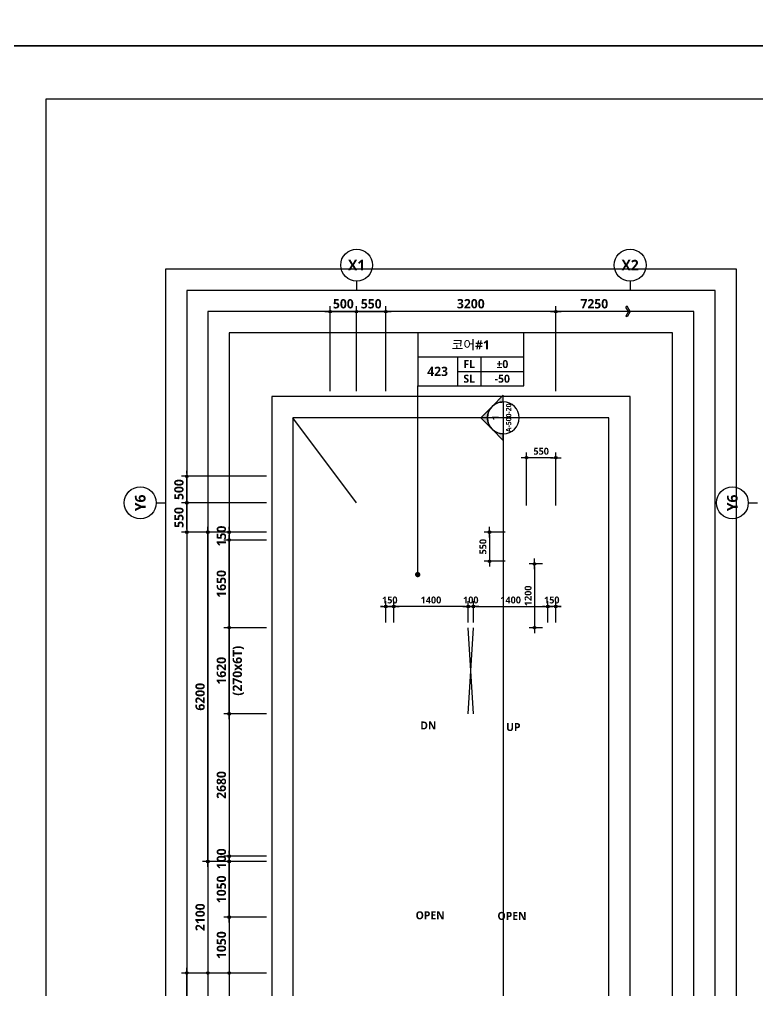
# Model space of a CAD drawing. Header units: millimetres. Extents: x -12482 to 126000, y 0 to 220200.
# Drawn here: x 84500 to 98400, y 11920 to 30200 of the extents above; entities that cross this region are included whole.
import ezdxf
from ezdxf.enums import TextEntityAlignment as Align

# ---------------------------------------------------------------- set-up
doc = ezdxf.new("R2010")
doc.units = ezdxf.units.MM
doc.header["$LTSCALE"] = 60
doc.linetypes.add('CEN', pattern=[62, 60, -1, 0, -1])
doc.layers.get('Defpoints').update_dxf_attribs({"color": 153})
for name, color, linetype in [('A-ANNO-DIM', 4, 'Continuous'), ('A-ANNO-GRA1', 7, 'Continuous'), ('A-ANNO-TEXT1', 7, 'Continuous'), ('A-ANNO-TEXT2', 3, 'Continuous'), ('A-FLOR-OPEN-BELO', 6, 'CEN'), ('A-ST-AXIS-BUB', 7, 'Continuous'), ('A-ST-AXIS-DIM', 7, 'Continuous'), ('AA-MKXS', 3, 'Continuous'), ('AA-MKXX', 3, 'Continuous')]:
    doc.layers.add(name, color=color, linetype=linetype)
for name, color, linetype, plot in [('Defpoint', 161, 'Continuous', False), ('G(그리드1)', 185, 'Continuous', False), ('G(그리드2)', 235, 'Continuous', False)]:
    doc.layers.add(name, color=color, linetype=linetype, plot=plot)
doc.styles.add('2020음성 1차', font='NanumGothicBold.ttf')
doc.styles.add('SAMOO', font='romans.shx', dxfattribs={"bigfont": 'whgtxt.shx'})
doc.styles.add('SH_나눔', font='')
doc.styles.add('SH_진천_나눔', font='')
doc.styles.get('SH_나눔').set_extended_font_data('NanumGothic', bold=True)
doc.styles.get('SH_진천_나눔').set_extended_font_data('NanumGothic', bold=True)
doc.dimstyles.new('SHP 50', dxfattribs={"dimscale": 50, "dimtxt": 3.5, "dimasz": 1, "dimexe": 2, "dimexo": 2, "dimgap": 1, "dimtad": 1, "dimdec": 0, "dimzin": 0, "dimdsep": 46, "dimtxsty": 'SH_진천_나눔', "dimblk": 'DIMDOT', "dimcen": 0.09, "dimclrd": 256, "dimclre": 256, "dimclrt": 3, "dimadec": 0, "dimazin": 1, "dimtfac": 1, "dimtdec": 0, "dimtix": 1, "dimtmove": 2, "dimatfit": 0, "dimldrblk": 'DIMDOT', "dimfxl": 1, "dimtolj": 1, "dimtzin": 0, "dimlwd": -1, "dimlwe": -1, "dimarcsym": 0})
doc.dimstyles.new('SHP 50내부', dxfattribs={"dimscale": 50, "dimtxt": 2.6, "dimasz": 1, "dimexe": 2, "dimexo": 2, "dimgap": 1, "dimtad": 1, "dimdec": 0, "dimzin": 0, "dimdsep": 46, "dimtxsty": '2020음성 1차', "dimblk": 'DIMDOT', "dimcen": 0.09, "dimclrd": 256, "dimclre": 256, "dimclrt": 3, "dimadec": 0, "dimazin": 1, "dimtfac": 1, "dimtdec": 0, "dimtix": 1, "dimtmove": 2, "dimatfit": 0, "dimldrblk": 'DIMDOT', "dimfxl": 1, "dimtolj": 1, "dimtzin": 0, "dimlwd": -1, "dimlwe": -1, "dimarcsym": 0})

# ---------------------------------------------------------------- blocks, each defined once
blk = doc.blocks.new('A-ST-AXIS-BUB-1')
at = {"layer": 'A-ST-AXIS-BUB'}
blk.add_line((0, 350), (0, 0), dxfattribs=at)
blk.add_circle((0, 950), 600, dxfattribs=at)
blk = doc.blocks.new('DIMDOT')
at = {"color": 0}
blk.add_line((-2, 0), (2, 0), dxfattribs=at)
for radius in [0.5, 0.25]:
    blk.add_circle((0, 0), radius, dxfattribs=at)
blk = doc.blocks.new('*D17164')
at = {"layer": 'A-ST-AXIS-DIM'}
for p, q in [((89150, 21100), (87550, 21100)), ((87650, 20600), (87650, 21050)), ((89150, 20550), (87550, 20550))]:
    blk.add_line(p, q, dxfattribs=at)
at = {"layer": 'Defpoints', "color": 0}
for p in [(87650, 21100), (89250, 21100), (89250, 20550)]:
    blk.add_point(p, dxfattribs=at)
at = {"layer": 'A-ST-AXIS-DIM', "linetype": 'ByBlock', "xscale": 50, "yscale": 50, "zscale": 50}
for p, rotation in [((87650, 21100), 90), ((87650, 20550), 270)]:
    blk.add_blockref('DIMDOT', p, dxfattribs=dict(at, rotation=rotation))
at = {"layer": 'A-ST-AXIS-DIM', "color": 3, "insert": (87504, 20825), "char_height": 175, "attachment_point": 5, "rotation": 90, "style": 'SH_진천_나눔'}
blk.add_mtext('\\A1;550', dxfattribs=at)
blk = doc.blocks.new('*D17165')
at = {"layer": 'A-ST-AXIS-DIM'}
for p, q in [((89150, 12250), (87550, 12250)), ((87650, 9150), (87650, 12200)), ((89150, 9100), (87550, 9100))]:
    blk.add_line(p, q, dxfattribs=at)
at = {"layer": 'Defpoints', "color": 0}
for p in [(87650, 12250), (89250, 12250), (89250, 9100)]:
    blk.add_point(p, dxfattribs=at)
at = {"layer": 'A-ST-AXIS-DIM', "linetype": 'ByBlock', "xscale": 50, "yscale": 50, "zscale": 50}
for p, rotation in [((87650, 12250), 90), ((87650, 9100), 270)]:
    blk.add_blockref('DIMDOT', p, dxfattribs=dict(at, rotation=rotation))
at = {"layer": 'A-ST-AXIS-DIM', "color": 3, "insert": (87503, 10675), "char_height": 175, "attachment_point": 5, "rotation": 90, "style": 'SH_진천_나눔'}
blk.add_mtext('\\A1;3150', dxfattribs=at)
blk = doc.blocks.new('*D17167')
at = {"layer": 'A-ST-AXIS-DIM'}
for p, q in [((89150, 14350), (87950, 14350)), ((88050, 14300), (88050, 12300)), ((89150, 12250), (87950, 12250))]:
    blk.add_line(p, q, dxfattribs=at)
at = {"layer": 'Defpoints', "color": 0}
for p in [(89250, 14350), (88050, 12250), (89250, 12250)]:
    blk.add_point(p, dxfattribs=at)
at = {"layer": 'A-ST-AXIS-DIM', "linetype": 'ByBlock', "xscale": 50, "yscale": 50, "zscale": 50}
for p, rotation in [((88050, 14350), 90), ((88050, 12250), 270)]:
    blk.add_blockref('DIMDOT', p, dxfattribs=dict(at, rotation=rotation))
at = {"layer": 'A-ST-AXIS-DIM', "color": 3, "insert": (87904, 13300), "char_height": 175, "attachment_point": 5, "rotation": 90, "style": 'SH_진천_나눔'}
blk.add_mtext('\\A1;2100', dxfattribs=at)
blk = doc.blocks.new('*D17168')
at = {"layer": 'A-ST-AXIS-DIM'}
for p, q in [((89150, 20550), (87950, 20550)), ((88050, 14400), (88050, 20500)), ((89150, 14350), (87950, 14350))]:
    blk.add_line(p, q, dxfattribs=at)
at = {"layer": 'Defpoints', "color": 0}
for p in [(88050, 20550), (89250, 20550), (89250, 14350)]:
    blk.add_point(p, dxfattribs=at)
at = {"layer": 'A-ST-AXIS-DIM', "linetype": 'ByBlock', "xscale": 50, "yscale": 50, "zscale": 50}
for p, rotation in [((88050, 20550), 90), ((88050, 14350), 270)]:
    blk.add_blockref('DIMDOT', p, dxfattribs=dict(at, rotation=rotation))
at = {"layer": 'A-ST-AXIS-DIM', "color": 3, "insert": (87903, 17450), "char_height": 175, "attachment_point": 5, "rotation": 90, "style": 'SH_진천_나눔'}
blk.add_mtext('\\A1;6200', dxfattribs=at)
blk = doc.blocks.new('*D17169')
at = {"layer": 'A-ST-AXIS-DIM'}
for p, q in [((90850, 23200), (90850, 24800)), ((90900, 24700), (91350, 24700)), ((91400, 23200), (91400, 24800))]:
    blk.add_line(p, q, dxfattribs=at)
at = {"layer": 'Defpoints', "color": 0}
for p in [(91400, 24700), (90850, 23100), (91400, 23100)]:
    blk.add_point(p, dxfattribs=at)
at = {"layer": 'A-ST-AXIS-DIM', "linetype": 'ByBlock', "xscale": 50, "yscale": 50, "zscale": 50, "rotation": 180}
blk.add_blockref('DIMDOT', (90850, 24700), dxfattribs=at)
at = {"layer": 'A-ST-AXIS-DIM', "linetype": 'ByBlock', "xscale": 50, "yscale": 50, "zscale": 50}
blk.add_blockref('DIMDOT', (91400, 24700), dxfattribs=at)
at = {"layer": 'A-ST-AXIS-DIM', "color": 3, "insert": (91125, 24846), "char_height": 175, "attachment_point": 5, "style": 'SH_진천_나눔'}
blk.add_mtext('\\A1;550', dxfattribs=at)
blk = doc.blocks.new('arrow1')
at = {"color": 0}
for p, q in [((0, 0), (0.286, 0.501)), ((0, 0), (0.286, -0.501)), ((0.165, 0), (0.41, 0.429)), ((0.165, 0), (0.41, -0.429)), ((0.286, 0.501), (0.41, 0.43)), ((0.286, -0.501), (0.41, -0.43))]:
    blk.add_line(p, q, dxfattribs=at)
blk = doc.blocks.new('*D17170')
at = {"layer": 'A-ST-AXIS-DIM'}
for p, q in [((91400, 23200), (91400, 24800)), ((94550, 24700), (91450, 24700)), ((94600, 23200), (94600, 24800))]:
    blk.add_line(p, q, dxfattribs=at)
at = {"layer": 'Defpoints', "color": 0}
for p in [(91400, 24700), (91400, 23100), (94600, 23100)]:
    blk.add_point(p, dxfattribs=at)
at = {"layer": 'A-ST-AXIS-DIM', "linetype": 'ByBlock', "xscale": 50, "yscale": 50, "zscale": 50, "rotation": 180}
blk.add_blockref('DIMDOT', (91400, 24700), dxfattribs=at)
at = {"layer": 'A-ST-AXIS-DIM', "linetype": 'ByBlock', "xscale": 50, "yscale": 50, "zscale": 50}
blk.add_blockref('DIMDOT', (94600, 24700), dxfattribs=at)
at = {"layer": 'A-ST-AXIS-DIM', "color": 3, "insert": (93000, 24847), "char_height": 175, "attachment_point": 5, "style": 'SH_진천_나눔'}
blk.add_mtext('\\A1;3200', dxfattribs=at)
blk = doc.blocks.new('*D17456')
at = {"layer": 'A-ANNO-DIM'}
for p, q in [((92950, 18850), (92950, 19250)), ((93050, 18850), (93050, 19250)), ((92900, 19150), (92850, 19150)), ((92950, 19150), (93050, 19150)), ((93100, 19150), (93150, 19150))]:
    blk.add_line(p, q, dxfattribs=at)
at = {"layer": 'Defpoints', "color": 0}
for p in [(93050, 19150), (92950, 18750), (93050, 18750)]:
    blk.add_point(p, dxfattribs=at)
at = {"layer": 'A-ANNO-DIM', "linetype": 'ByBlock', "xscale": 50, "yscale": 50, "zscale": 50}
blk.add_blockref('DIMDOT', (92950, 19150), dxfattribs=at)
at = {"layer": 'A-ANNO-DIM', "linetype": 'ByBlock', "xscale": 50, "yscale": 50, "zscale": 50, "rotation": 180}
blk.add_blockref('DIMDOT', (93050, 19150), dxfattribs=at)
at = {"layer": 'A-ANNO-DIM', "color": 3, "insert": (93000, 19271), "char_height": 130, "attachment_point": 5, "style": '2020음성 1차'}
blk.add_mtext('\\A1;100', dxfattribs=at)
blk = doc.blocks.new('*D17457')
at = {"layer": 'A-ANNO-DIM'}
for p, q in [((91550, 18850), (91550, 19250)), ((92950, 18850), (92950, 19250)), ((92900, 19150), (91600, 19150))]:
    blk.add_line(p, q, dxfattribs=at)
at = {"layer": 'Defpoints', "color": 0}
for p in [(91550, 19150), (91550, 18750), (92950, 18750)]:
    blk.add_point(p, dxfattribs=at)
at = {"layer": 'A-ANNO-DIM', "linetype": 'ByBlock', "xscale": 50, "yscale": 50, "zscale": 50, "rotation": 180}
blk.add_blockref('DIMDOT', (91550, 19150), dxfattribs=at)
at = {"layer": 'A-ANNO-DIM', "linetype": 'ByBlock', "xscale": 50, "yscale": 50, "zscale": 50}
blk.add_blockref('DIMDOT', (92950, 19150), dxfattribs=at)
at = {"layer": 'A-ANNO-DIM', "color": 3, "insert": (92250, 19271), "char_height": 130, "attachment_point": 5, "style": '2020음성 1차'}
blk.add_mtext('\\A1;1400', dxfattribs=at)
blk = doc.blocks.new('*D17458')
at = {"layer": 'A-ANNO-DIM'}
for p, q in [((91400, 18850), (91400, 19250)), ((91550, 18850), (91550, 19250)), ((91350, 19150), (91300, 19150)), ((91400, 19150), (91550, 19150)), ((91600, 19150), (91650, 19150))]:
    blk.add_line(p, q, dxfattribs=at)
at = {"layer": 'Defpoints', "color": 0}
for p in [(91550, 19150), (91400, 18750), (91550, 18750)]:
    blk.add_point(p, dxfattribs=at)
at = {"layer": 'A-ANNO-DIM', "linetype": 'ByBlock', "xscale": 50, "yscale": 50, "zscale": 50}
blk.add_blockref('DIMDOT', (91400, 19150), dxfattribs=at)
at = {"layer": 'A-ANNO-DIM', "linetype": 'ByBlock', "xscale": 50, "yscale": 50, "zscale": 50, "rotation": 180}
blk.add_blockref('DIMDOT', (91550, 19150), dxfattribs=at)
at = {"layer": 'A-ANNO-DIM', "color": 3, "insert": (91475, 19271), "char_height": 130, "attachment_point": 5, "style": '2020음성 1차'}
blk.add_mtext('\\A1;150', dxfattribs=at)
blk = doc.blocks.new('*D17459')
at = {"layer": 'A-ANNO-DIM'}
for p, q in [((93050, 18850), (93050, 19250)), ((94450, 18850), (94450, 19250)), ((93100, 19150), (94400, 19150))]:
    blk.add_line(p, q, dxfattribs=at)
at = {"layer": 'Defpoints', "color": 0}
for p in [(94450, 19150), (93050, 18750), (94450, 18750)]:
    blk.add_point(p, dxfattribs=at)
at = {"layer": 'A-ANNO-DIM', "linetype": 'ByBlock', "xscale": 50, "yscale": 50, "zscale": 50, "rotation": 180}
blk.add_blockref('DIMDOT', (93050, 19150), dxfattribs=at)
at = {"layer": 'A-ANNO-DIM', "linetype": 'ByBlock', "xscale": 50, "yscale": 50, "zscale": 50}
blk.add_blockref('DIMDOT', (94450, 19150), dxfattribs=at)
at = {"layer": 'A-ANNO-DIM', "color": 3, "insert": (93750, 19271), "char_height": 130, "attachment_point": 5, "style": '2020음성 1차'}
blk.add_mtext('\\A1;1400', dxfattribs=at)
blk = doc.blocks.new('*D17460')
at = {"layer": 'A-ANNO-DIM'}
for p, q in [((94450, 18850), (94450, 19250)), ((94600, 18850), (94600, 19250)), ((94400, 19150), (94350, 19150)), ((94600, 19150), (94450, 19150)), ((94650, 19150), (94700, 19150))]:
    blk.add_line(p, q, dxfattribs=at)
at = {"layer": 'Defpoints', "color": 0}
for p in [(94450, 19150), (94450, 18750), (94600, 18750)]:
    blk.add_point(p, dxfattribs=at)
at = {"layer": 'A-ANNO-DIM', "linetype": 'ByBlock', "xscale": 50, "yscale": 50, "zscale": 50}
blk.add_blockref('DIMDOT', (94450, 19150), dxfattribs=at)
at = {"layer": 'A-ANNO-DIM', "linetype": 'ByBlock', "xscale": 50, "yscale": 50, "zscale": 50, "rotation": 180}
blk.add_blockref('DIMDOT', (94600, 19150), dxfattribs=at)
at = {"layer": 'A-ANNO-DIM', "color": 3, "insert": (94525, 19271), "char_height": 130, "attachment_point": 5, "style": '2020음성 1차'}
blk.add_mtext('\\A1;150', dxfattribs=at)
blk = doc.blocks.new('*D17602')
at = {"layer": 'A-ST-AXIS-DIM'}
for p, q in [((89150, 14350), (88350, 14350)), ((88450, 13350), (88450, 14300)), ((89150, 13300), (88350, 13300))]:
    blk.add_line(p, q, dxfattribs=at)
at = {"layer": 'Defpoints', "color": 0}
for p in [(88450, 14350), (89250, 14350), (89250, 13300)]:
    blk.add_point(p, dxfattribs=at)
at = {"layer": 'A-ST-AXIS-DIM', "linetype": 'ByBlock', "xscale": 50, "yscale": 50, "zscale": 50}
for p, rotation in [((88450, 14350), 90), ((88450, 13300), 270)]:
    blk.add_blockref('DIMDOT', p, dxfattribs=dict(at, rotation=rotation))
at = {"layer": 'A-ST-AXIS-DIM', "color": 3, "insert": (88304, 13825), "char_height": 175, "attachment_point": 5, "rotation": 90, "style": 'SH_진천_나눔'}
blk.add_mtext('\\A1;1050', dxfattribs=at)
blk = doc.blocks.new('*D17603')
at = {"layer": 'A-ST-AXIS-DIM'}
for p, q in [((89150, 13300), (88350, 13300)), ((88450, 13250), (88450, 12300)), ((89150, 12250), (88350, 12250))]:
    blk.add_line(p, q, dxfattribs=at)
at = {"layer": 'Defpoints', "color": 0}
for p in [(89250, 13300), (88450, 12250), (89250, 12250)]:
    blk.add_point(p, dxfattribs=at)
at = {"layer": 'A-ST-AXIS-DIM', "linetype": 'ByBlock', "xscale": 50, "yscale": 50, "zscale": 50}
for p, rotation in [((88450, 13300), 90), ((88450, 12250), 270)]:
    blk.add_blockref('DIMDOT', p, dxfattribs=dict(at, rotation=rotation))
at = {"layer": 'A-ST-AXIS-DIM', "color": 3, "insert": (88304, 12775), "char_height": 175, "attachment_point": 5, "rotation": 90, "style": 'SH_진천_나눔'}
blk.add_mtext('\\A1;1050', dxfattribs=at)
blk = doc.blocks.new('*D17604')
at = {"layer": 'A-ST-AXIS-DIM'}
for p, q in [((89150, 18750), (88350, 18750)), ((88450, 17180), (88450, 18700)), ((89150, 17130), (88350, 17130))]:
    blk.add_line(p, q, dxfattribs=at)
at = {"layer": 'Defpoints', "color": 0}
for p in [(88450, 18750), (89250, 18750), (89250, 17130)]:
    blk.add_point(p, dxfattribs=at)
at = {"layer": 'A-ST-AXIS-DIM', "linetype": 'ByBlock', "xscale": 50, "yscale": 50, "zscale": 50}
for p, rotation in [((88450, 18750), 90), ((88450, 17130), 270)]:
    blk.add_blockref('DIMDOT', p, dxfattribs=dict(at, rotation=rotation))
at = {"layer": 'A-ST-AXIS-DIM', "color": 3, "char_height": 175, "attachment_point": 5, "rotation": 90, "style": 'SH_진천_나눔'}
for s, insert in [('\\A1;(270x6T)', (88622, 17940)), ('\\A1;1620', (88303, 17940))]:
    blk.add_mtext(s, dxfattribs=dict(at, insert=insert))
blk = doc.blocks.new('*D17605')
at = {"layer": 'A-ST-AXIS-DIM'}
for p, q in [((89150, 20400), (88350, 20400)), ((88450, 18800), (88450, 20350)), ((89150, 18750), (88350, 18750))]:
    blk.add_line(p, q, dxfattribs=at)
at = {"layer": 'Defpoints', "color": 0}
for p in [(88450, 20400), (89250, 20400), (89250, 18750)]:
    blk.add_point(p, dxfattribs=at)
at = {"layer": 'A-ST-AXIS-DIM', "linetype": 'ByBlock', "xscale": 50, "yscale": 50, "zscale": 50}
for p, rotation in [((88450, 20400), 90), ((88450, 18750), 270)]:
    blk.add_blockref('DIMDOT', p, dxfattribs=dict(at, rotation=rotation))
at = {"layer": 'A-ST-AXIS-DIM', "color": 3, "insert": (88303, 19575), "char_height": 175, "attachment_point": 5, "rotation": 90, "style": 'SH_진천_나눔'}
blk.add_mtext('\\A1;1650', dxfattribs=at)
blk = doc.blocks.new('*D17606')
at = {"layer": 'A-ST-AXIS-DIM'}
for p, q in [((89150, 17130), (88350, 17130)), ((88450, 17080), (88450, 14500)), ((89150, 14450), (88350, 14450))]:
    blk.add_line(p, q, dxfattribs=at)
at = {"layer": 'Defpoints', "color": 0}
for p in [(89250, 17130), (88450, 14450), (89250, 14450)]:
    blk.add_point(p, dxfattribs=at)
at = {"layer": 'A-ST-AXIS-DIM', "linetype": 'ByBlock', "xscale": 50, "yscale": 50, "zscale": 50}
for p, rotation in [((88450, 17130), 90), ((88450, 14450), 270)]:
    blk.add_blockref('DIMDOT', p, dxfattribs=dict(at, rotation=rotation))
at = {"layer": 'A-ST-AXIS-DIM', "color": 3, "insert": (88303, 15790), "char_height": 175, "attachment_point": 5, "rotation": 90, "style": 'SH_진천_나눔'}
blk.add_mtext('\\A1;2680', dxfattribs=at)
blk = doc.blocks.new('*D17607')
at = {"layer": 'A-ST-AXIS-DIM'}
for p, q in [((89150, 14450), (88350, 14450)), ((88450, 14500), (88450, 14550)), ((88450, 14350), (88450, 14450)), ((89150, 14350), (88350, 14350)), ((88450, 14300), (88450, 14250))]:
    blk.add_line(p, q, dxfattribs=at)
at = {"layer": 'Defpoints', "color": 0}
for p in [(88450, 14450), (89250, 14450), (89250, 14350)]:
    blk.add_point(p, dxfattribs=at)
at = {"layer": 'A-ST-AXIS-DIM', "linetype": 'ByBlock', "xscale": 50, "yscale": 50, "zscale": 50}
for p, rotation in [((88450, 14450), 270), ((88450, 14350), 90)]:
    blk.add_blockref('DIMDOT', p, dxfattribs=dict(at, rotation=rotation))
at = {"layer": 'A-ST-AXIS-DIM', "color": 3, "insert": (88304, 14400), "char_height": 175, "attachment_point": 5, "rotation": 90, "style": 'SH_진천_나눔'}
blk.add_mtext('\\A1;100', dxfattribs=at)
blk = doc.blocks.new('*D17608')
at = {"layer": 'A-ST-AXIS-DIM'}
for p, q in [((89150, 20550), (88350, 20550)), ((88450, 20600), (88450, 20650)), ((88450, 20550), (88450, 20400)), ((89150, 20400), (88350, 20400)), ((88450, 20350), (88450, 20300))]:
    blk.add_line(p, q, dxfattribs=at)
at = {"layer": 'Defpoints', "color": 0}
for p in [(89250, 20550), (88450, 20400), (89250, 20400)]:
    blk.add_point(p, dxfattribs=at)
at = {"layer": 'A-ST-AXIS-DIM', "linetype": 'ByBlock', "xscale": 50, "yscale": 50, "zscale": 50}
for p, rotation in [((88450, 20550), 270), ((88450, 20400), 90)]:
    blk.add_blockref('DIMDOT', p, dxfattribs=dict(at, rotation=rotation))
at = {"layer": 'A-ST-AXIS-DIM', "color": 3, "insert": (88304, 20475), "char_height": 175, "attachment_point": 5, "rotation": 90, "style": 'SH_진천_나눔'}
blk.add_mtext('\\A1;150', dxfattribs=at)
blk = doc.blocks.new('*D17609')
at = {"layer": 'A-ST-AXIS-DIM'}
for p, q in [((89150, 14350), (88350, 14350)), ((88450, 13350), (88450, 14300)), ((89150, 13300), (88350, 13300))]:
    blk.add_line(p, q, dxfattribs=at)
at = {"layer": 'Defpoints', "color": 0}
for p in [(88450, 14350), (89250, 14350), (89250, 13300)]:
    blk.add_point(p, dxfattribs=at)
at = {"layer": 'A-ST-AXIS-DIM', "linetype": 'ByBlock', "xscale": 50, "yscale": 50, "zscale": 50}
for p, rotation in [((88450, 14350), 90), ((88450, 13300), 270)]:
    blk.add_blockref('DIMDOT', p, dxfattribs=dict(at, rotation=rotation))
at = {"layer": 'A-ST-AXIS-DIM', "color": 3, "insert": (88304, 13825), "char_height": 175, "attachment_point": 5, "rotation": 90, "style": 'SH_진천_나눔'}
blk.add_mtext('\\A1;1050', dxfattribs=at)
blk = doc.blocks.new('*D17610')
at = {"layer": 'A-ST-AXIS-DIM'}
for p, q in [((89150, 13300), (88350, 13300)), ((88450, 13250), (88450, 12300)), ((89150, 12250), (88350, 12250))]:
    blk.add_line(p, q, dxfattribs=at)
at = {"layer": 'Defpoints', "color": 0}
for p in [(89250, 13300), (88450, 12250), (89250, 12250)]:
    blk.add_point(p, dxfattribs=at)
at = {"layer": 'A-ST-AXIS-DIM', "linetype": 'ByBlock', "xscale": 50, "yscale": 50, "zscale": 50}
for p, rotation in [((88450, 13300), 90), ((88450, 12250), 270)]:
    blk.add_blockref('DIMDOT', p, dxfattribs=dict(at, rotation=rotation))
at = {"layer": 'A-ST-AXIS-DIM', "color": 3, "insert": (88304, 12775), "char_height": 175, "attachment_point": 5, "rotation": 90, "style": 'SH_진천_나눔'}
blk.add_mtext('\\A1;1050', dxfattribs=at)
blk = doc.blocks.new('*D17643')
at = {"layer": 'A-ANNO-DIM'}
for p, q in [((94050, 21050), (94050, 22050)), ((94550, 21950), (94100, 21950)), ((94600, 21050), (94600, 22050))]:
    blk.add_line(p, q, dxfattribs=at)
at = {"layer": 'Defpoints', "color": 0}
for p in [(94050, 21950), (94050, 20950), (94600, 20950)]:
    blk.add_point(p, dxfattribs=at)
at = {"layer": 'A-ANNO-DIM', "linetype": 'ByBlock', "xscale": 50, "yscale": 50, "zscale": 50, "rotation": 180}
blk.add_blockref('DIMDOT', (94050, 21950), dxfattribs=at)
at = {"layer": 'A-ANNO-DIM', "linetype": 'ByBlock', "xscale": 50, "yscale": 50, "zscale": 50}
blk.add_blockref('DIMDOT', (94600, 21950), dxfattribs=at)
at = {"layer": 'A-ANNO-DIM', "color": 3, "insert": (94325, 22071), "char_height": 130, "attachment_point": 5, "style": '2020음성 1차'}
blk.add_mtext('\\A1;550', dxfattribs=at)
blk = doc.blocks.new('*D17644')
at = {"layer": 'A-ANNO-DIM'}
for p, q in [((93650, 20550), (93250, 20550)), ((93350, 20500), (93350, 20050)), ((93650, 20000), (93250, 20000))]:
    blk.add_line(p, q, dxfattribs=at)
at = {"layer": 'Defpoints', "color": 0}
for p in [(93750, 20550), (93350, 20000), (93750, 20000)]:
    blk.add_point(p, dxfattribs=at)
at = {"layer": 'A-ANNO-DIM', "linetype": 'ByBlock', "xscale": 50, "yscale": 50, "zscale": 50}
for p, rotation in [((93350, 20550), 90), ((93350, 20000), 270)]:
    blk.add_blockref('DIMDOT', p, dxfattribs=dict(at, rotation=rotation))
at = {"layer": 'A-ANNO-DIM', "color": 3, "insert": (93229, 20275), "char_height": 130, "attachment_point": 5, "rotation": 90, "style": '2020음성 1차'}
blk.add_mtext('\\A1;550', dxfattribs=at)
blk = doc.blocks.new('*D17712')
at = {"layer": 'A-ST-AXIS-DIM'}
for p, q in [((90300, 24700), (90250, 24700)), ((90350, 23200), (90350, 24800)), ((90350, 24700), (90850, 24700)), ((90850, 23200), (90850, 24800)), ((90900, 24700), (90950, 24700))]:
    blk.add_line(p, q, dxfattribs=at)
at = {"layer": 'Defpoints', "color": 0}
for p in [(90850, 24700), (90350, 23100), (90850, 23100)]:
    blk.add_point(p, dxfattribs=at)
at = {"layer": 'A-ST-AXIS-DIM', "linetype": 'ByBlock', "xscale": 50, "yscale": 50, "zscale": 50}
blk.add_blockref('DIMDOT', (90350, 24700), dxfattribs=at)
at = {"layer": 'A-ST-AXIS-DIM', "linetype": 'ByBlock', "xscale": 50, "yscale": 50, "zscale": 50, "rotation": 180}
blk.add_blockref('DIMDOT', (90850, 24700), dxfattribs=at)
at = {"layer": 'A-ST-AXIS-DIM', "color": 3, "insert": (90600, 24846), "char_height": 175, "attachment_point": 5, "style": 'SH_진천_나눔'}
blk.add_mtext('\\A1;500', dxfattribs=at)
blk = doc.blocks.new('*D17720')
at = {"layer": 'A-ST-AXIS-DIM'}
for p, q in [((89150, 21600), (87550, 21600)), ((87650, 21650), (87650, 21700)), ((87650, 21100), (87650, 21600)), ((89150, 21100), (87550, 21100)), ((87650, 21050), (87650, 21000))]:
    blk.add_line(p, q, dxfattribs=at)
at = {"layer": 'Defpoints', "color": 0}
for p in [(87650, 21600), (89250, 21600), (89250, 21100)]:
    blk.add_point(p, dxfattribs=at)
at = {"layer": 'A-ST-AXIS-DIM', "linetype": 'ByBlock', "xscale": 50, "yscale": 50, "zscale": 50}
for p, rotation in [((87650, 21600), 270), ((87650, 21100), 90)]:
    blk.add_blockref('DIMDOT', p, dxfattribs=dict(at, rotation=rotation))
at = {"layer": 'A-ST-AXIS-DIM', "color": 3, "insert": (87504, 21350), "char_height": 175, "attachment_point": 5, "rotation": 90, "style": 'SH_진천_나눔'}
blk.add_mtext('\\A1;500', dxfattribs=at)
blk = doc.blocks.new('*D17813')
at = {"layer": 'A-ANNO-DIM'}
for p, q in [((94350, 19950), (94100, 19950)), ((94200, 19900), (94200, 18800)), ((94350, 18750), (94100, 18750))]:
    blk.add_line(p, q, dxfattribs=at)
at = {"layer": 'Defpoints', "color": 0}
for p in [(94450, 19950), (94200, 18750), (94450, 18750)]:
    blk.add_point(p, dxfattribs=at)
at = {"layer": 'A-ANNO-DIM', "linetype": 'ByBlock', "xscale": 50, "yscale": 50, "zscale": 50}
for p, rotation in [((94200, 19950), 90), ((94200, 18750), 270)]:
    blk.add_blockref('DIMDOT', p, dxfattribs=dict(at, rotation=rotation))
at = {"layer": 'A-ANNO-DIM', "color": 3, "insert": (94079, 19350), "char_height": 130, "attachment_point": 5, "rotation": 90, "style": '2020음성 1차'}
blk.add_mtext('\\A1;1200', dxfattribs=at)
blk = doc.blocks.new('*U15082')
at = {"layer": 'AA-MKXX'}
blk.add_hatch(color=256, dxfattribs=at).paths.add_polyline_path([(48000, 600), (47790, 0), (48000, 0)])
at = {"layer": 'AA-MKXX', "linetype": 'CEN', "ltscale": 300}
blk.add_line((900, 0), (48000, 0), dxfattribs=at)
at = {"layer": 'AA-MKXX'}
blk.add_lwpolyline([(48000, 0), (48000, 600), (47790, 0)], close=True, dxfattribs=at)
blk = doc.blocks.new('G$C9D92D8A7')
at = {"layer": 'A-ANNO-GRA1'}
for p, q in [((0, 11), (40, 11)), ((15, 11), (15, 0)), ((23.75, 11), (23.75, 0)), ((15, 5.5), (40, 5.5))]:
    blk.add_line(p, q, dxfattribs=at)
blk.add_lwpolyline([(0, 20), (0, 0), (40, 0), (40, 20)], close=True, dxfattribs=at)
at = {"style": '2020음성 1차'}
for tag, height, p in [('실명', 3.5, (20, 15.5)), ('실번호', 3.5, (7.5, 5.5)), ('마감레벨', 3, (31.875, 8.25)), ('구조레벨', 3, (31.875, 2.75))]:
    blk.add_attdef(tag, text='', height=height, dxfattribs=at).set_placement(p, align=Align.MIDDLE_CENTER)
at = {"layer": 'A-ANNO-TEXT1', "style": 'SH_나눔'}
for s, p in [('FL', (19.375, 8.25)), ('SL', (19.375, 2.75))]:
    blk.add_text(s, height=3, dxfattribs=at).set_placement(p, align=Align.MIDDLE)
blk = doc.blocks.new('*U15083')
at = {"layer": 'AA-MKXS'}
blk.add_hatch(color=3, dxfattribs=at).paths.add_polyline_path([(0, 8.49), (-4.24, 4.24, -0.414214), (4.24, 4.24)])
h = blk.add_hatch(color=3, dxfattribs=at)
h.paths.add_polyline_path([(-8.49, 0), (-6, 0, -0.198912), (-4.24, 4.24)])
h.paths.add_polyline_path([(6, 0), (8.49, 0), (4.24, 4.24, -0.198912)])
at = {"layer": 'AA-MKXS', "color": 3, "linetype": 'Continuous', "ltscale": 5}
blk.add_line((-6, 0), (6, 0), dxfattribs=at)
at = {"layer": 'AA-MKXS', "color": 3}
for points in [[(4.24, 4.24, 0.414214), (-4.24, 4.24), (0, 8.49)], [(-4.24, 4.24, 0.198912), (-6, 0), (-8.49, 0)], [(8.49, 0), (6, 0, 0.198912), (4.24, 4.24)]]:
    blk.add_lwpolyline(points, format="xyb", close=True, dxfattribs=at)
at = {"layer": 'AA-MKXS', "color": 3, "linetype": 'Continuous', "ltscale": 5}
blk.add_circle((0, 0), 6, dxfattribs=at)
at = {"layer": 'AA-MKXS', "style": 'SAMOO', "width": 0.85}
blk.add_attdef('ViewNUM', text='', height=2.5, dxfattribs=at).set_placement((0, 1), align=Align.BOTTOM_CENTER)
blk.add_attdef('SheetNUM', text='', height=2.5, dxfattribs=at).set_placement((0, -1), align=Align.TOP_CENTER)

msp = doc.modelspace()

# ---------------------------------------------------------------- linework, layer by layer
msp.add_lwpolyline([(92000, 19750), (92000, 23300)])
at = {"const_width": 50}
msp.add_lwpolyline([(92000, 19775, 1), (92000, 19725, 1)], format="xyb", close=True, dxfattribs=at)
at = {"layer": 'A-FLOR-OPEN-BELO'}
for p, q in [((92950, 17130), (93050, 18750)), ((93050, 17130), (92950, 18750))]:
    msp.add_line(p, q, dxfattribs=at)
at = {"layer": 'A-ST-AXIS-DIM'}
for p, q in [((94600, 23200), (94600, 24800)), ((96000, 24700), (94650, 24700))]:
    msp.add_line(p, q, dxfattribs=at)
at = {"layer": 'Defpoint'}
msp.add_line((90850, 21100), (89650, 22700), dxfattribs=at)
for points in [[(84000, 59400), (126000, 59400), (126000, 29700), (84000, 29700)], [(84000, 29700), (126000, 29700), (126000, 0), (84000, 0)], [(85000, 1000), (120500, 1000), (120500, 28700), (85000, 28700)]]:
    msp.add_lwpolyline(points, close=True, dxfattribs=at)
at = {"layer": 'Defpoints'}
for points in [[(126000, 0), (126000, 29700), (84000, 29700), (84000, 0)], [(120500, 1000), (120500, 28700), (85000, 28700), (85000, 1000)]]:
    msp.add_lwpolyline(points, close=True, dxfattribs=at)
at = {"layer": 'G(그리드1)'}
for points in [[(98000, 25500), (87250, 25500), (87250, 5000), (98000, 5000)], [(97600, 25100), (87650, 25100), (87650, 5400), (97600, 5400)], [(97200, 24700), (88050, 24700), (88050, 5800), (97200, 5800)], [(96800, 24300), (88450, 24300), (88450, 6200), (96800, 6200)], [(96000, 23100), (89250, 23100), (89250, 7000), (96000, 7000)]]:
    msp.add_lwpolyline(points, close=True, dxfattribs=at)
at = {"layer": 'G(그리드2)'}
msp.add_lwpolyline([(95600, 22700), (89650, 22700), (89650, 7400), (95600, 7400)], close=True, dxfattribs=at)

# ---------------------------------------------------------------- block references
ref = msp.add_blockref('*U15083', (93611.5, 22700), dxfattribs=dict(xscale=-50, yscale=50, zscale=50, rotation=89.99999999999957))
ref.add_attrib('SheetNUM', 'A-500-20', dxfattribs={"layer": 'AA-MKXS', "height": 100, "rotation": 90, "style": '2020음성 1차', "width": 0.8}).set_placement((93661.5, 22700), align=Align.TOP_CENTER)
ref.add_attrib('ViewNUM', '1', dxfattribs={"layer": 'AA-MKXS', "height": 125, "rotation": 90, "style": '2020음성 1차'}).set_placement((93561.5, 22700), align=Align.BOTTOM_CENTER)
at = {"xscale": -0.3333333333333333, "yscale": 0.3333333333333333, "zscale": 0.3333333333333333, "rotation": 89.99999999999967}
msp.add_blockref('*U15082', (93611.5, 23000), dxfattribs=at)
at = {"layer": 'A-ANNO-TEXT1'}
ref = msp.add_blockref('G$C9D92D8A7', (92000, 23300), dxfattribs=dict(at, xscale=50, yscale=50, zscale=50))
ref.add_attrib('실명', '코어#1', dxfattribs={"layer": 'A-ANNO-TEXT2', "height": 175, "style": '2020음성 1차'}).set_placement((93000, 24075, 68666.7), align=Align.MIDDLE_CENTER)
ref.add_attrib('실번호', '423', dxfattribs={"layer": 'A-ANNO-TEXT2', "height": 175, "style": '2020음성 1차'}).set_placement((92375, 23575, 68666.7), align=Align.MIDDLE_CENTER)
ref.add_attrib('마감레벨', '%%p0', dxfattribs={"height": 150, "style": '2020음성 1차'}).set_placement((93593.7, 23712.5, 68666.7), align=Align.MIDDLE_CENTER)
ref.add_attrib('구조레벨', '-50', dxfattribs={"height": 150, "style": '2020음성 1차'}).set_placement((93593.7, 23437.5, 68666.7), align=Align.MIDDLE_CENTER)
at = {"layer": 'A-ST-AXIS-BUB', "xscale": 0.5, "yscale": 0.5, "zscale": 0.5}
for p in [(90850, 25100), (96000, 25100)]:
    msp.add_blockref('A-ST-AXIS-BUB-1', p, dxfattribs=at)
at = {"layer": 'A-ST-AXIS-BUB', "xscale": 0.5, "yscale": 0.5, "zscale": 0.5, "rotation": 90}
for p in [(87250, 21100), (98400, 21100)]:
    msp.add_blockref('A-ST-AXIS-BUB-1', p, dxfattribs=at)
at = {"layer": 'A-ST-AXIS-DIM'}
for name, p, xscale, yscale, zscale, rotation in [('DIMDOT', (94600, 24700), 50, 50, 50, 180), ('arrow1', (96000, 24700), 200, 200, 200, 180.0000000000131)]:
    msp.add_blockref(name, p, dxfattribs=dict(at, xscale=xscale, yscale=yscale, zscale=zscale, rotation=rotation))

# ---------------------------------------------------------------- texts
at = {"layer": 'A-ANNO-TEXT1', "style": 'SH_진천_나눔'}
for s, height, p in [('X1', 200, (90850, 25575)), ('X2', 200, (96000, 25575)), ('DN', 150, (92200, 16910)), ('UP', 150, (93800, 16880)), ('OPEN', 150, (92233.5, 13336.6)), ('OPEN', 150, (93775, 13325))]:
    msp.add_text(s, height=height, dxfattribs=at).set_placement(p, align=Align.MIDDLE_CENTER)
for p in [(86775, 21100), (97925, 21100)]:
    msp.add_text('Y6', height=200, rotation=90, dxfattribs=at).set_placement(p, align=Align.MIDDLE_CENTER)
at = {"layer": 'A-ST-AXIS-DIM', "color": 3, "insert": (95325, 24846), "char_height": 175, "attachment_point": 5, "style": 'SH_진천_나눔'}
msp.add_mtext('\\A1;7250', dxfattribs=at)

# ---------------------------------------------------------------- dimensions: what is measured, and where the dimension line sits
at = {"layer": 'A-ANNO-DIM'}
for base, p1, p2, angle, picture, middle in [((94050, 21950), (94600, 20950), (94050, 20950), 0, '*D17643', (94325, 22071.5)), ((93350, 20000), (93750, 20550), (93750, 20000), 90, '*D17644', (93228.5, 20275)), ((94200, 18750), (94450, 19950), (94450, 18750), 90, '*D17813', (94078.5, 19350)), ((91550, 19150), (92950, 18750), (91550, 18750), 180, '*D17457', (92250, 19271.3)), ((94450, 19150), (94600, 18750), (94450, 18750), 180, '*D17460', (94525, 19271.5))]:
    dim = msp.add_linear_dim(base=base, p1=p1, p2=p2, angle=angle, dimstyle='SHP 50내부', override={"dimtxsty": '2020음성 1차', "dimldrblk": 'DIMDOT'}, dxfattribs=at)
    dim.commit()
    dim.dimension.update_dxf_attribs({"geometry": picture, "text_midpoint": middle})
for base, p1, p2, picture, middle in [((91550, 19150), (91400, 18750), (91550, 18750), '*D17458', (91475, 19271.5)), ((93050, 19150), (92950, 18750), (93050, 18750), '*D17456', (93000, 19271.3)), ((94450, 19150), (93050, 18750), (94450, 18750), '*D17459', (93750, 19271.3))]:
    dim = msp.add_linear_dim(base=base, p1=p1, p2=p2, dimstyle='SHP 50내부', override={"dimtxsty": '2020음성 1차', "dimldrblk": 'DIMDOT'}, dxfattribs=at)
    dim.commit()
    dim.dimension.update_dxf_attribs({"geometry": picture, "text_midpoint": middle})
at = {"layer": 'A-ST-AXIS-DIM'}
for base, p1, p2, angle, picture, middle in [((90850, 24700), (90350, 23100), (90850, 23100), 0, '*D17712', (90600, 24846.2)), ((91400, 24700), (94600, 23100), (91400, 23100), 180, '*D17170', (93000, 24846.6)), ((87650, 21600), (89250, 21100), (89250, 21600), 90, '*D17720', (87503.8, 21350)), ((87650, 21100), (89250, 20550), (89250, 21100), 90, '*D17164', (87503.8, 20825)), ((88050, 20550), (89250, 14350), (89250, 20550), 90, '*D17168', (87903.4, 17450)), ((88050, 12250), (89250, 14350), (89250, 12250), 270, '*D17167', (87903.8, 13300)), ((87650, 12250), (89250, 9100), (89250, 12250), 90, '*D17165', (87503.4, 10675))]:
    dim = msp.add_linear_dim(base=base, p1=p1, p2=p2, angle=angle, dimstyle='SHP 50', dxfattribs=at)
    dim.commit()
    dim.dimension.update_dxf_attribs({"geometry": picture, "text_midpoint": middle})
dim = msp.add_linear_dim(base=(91400, 24700), p1=(90850, 23100), p2=(91400, 23100), dimstyle='SHP 50', dxfattribs=at)
dim.commit()
dim.dimension.update_dxf_attribs({"geometry": '*D17169', "text_midpoint": (91125, 24846.2)})
for base, p1, p2, angle, picture, middle in [((88450, 20400), (89250, 20550), (89250, 20400), 90, '*D17608', (88303.8, 20475)), ((88450, 20400), (89250, 18750), (89250, 20400), 270, '*D17605', (88303.4, 19575)), ((88450, 14450), (89250, 17130), (89250, 14450), 90, '*D17606', (88303.4, 15790)), ((88450, 14350), (89250, 13300), (89250, 14350), 270, '*D17602', (88303.8, 13825)), ((88450, 14350), (89250, 13300), (89250, 14350), 270, '*D17609', (88303.8, 13825)), ((88450, 14450), (89250, 14350), (89250, 14450), 270, '*D17607', (88304, 14400)), ((88450, 12250), (89250, 13300), (89250, 12250), 90, '*D17603', (88303.8, 12775)), ((88450, 12250), (89250, 13300), (89250, 12250), 90, '*D17610', (88303.8, 12775))]:
    dim = msp.add_linear_dim(base=base, p1=p1, p2=p2, angle=angle, dimstyle='SHP 50', override={"dimtxsty": 'SH_진천_나눔', "dimldrblk": 'DIMDOT'}, dxfattribs=at)
    dim.commit()
    dim.dimension.update_dxf_attribs({"geometry": picture, "text_midpoint": middle})
dim = msp.add_linear_dim(base=(88450, 18750), p1=(89250, 17130), p2=(89250, 18750), angle=270, text='<>\\X(270x6T)', dimstyle='SHP 50', override={"dimtxsty": 'SH_진천_나눔', "dimldrblk": 'DIMDOT'}, dxfattribs=at)
dim.commit()
dim.dimension.update_dxf_attribs({"geometry": '*D17604', "text_midpoint": (88450, 17940)})

doc.saveas('drawing.dxf')
